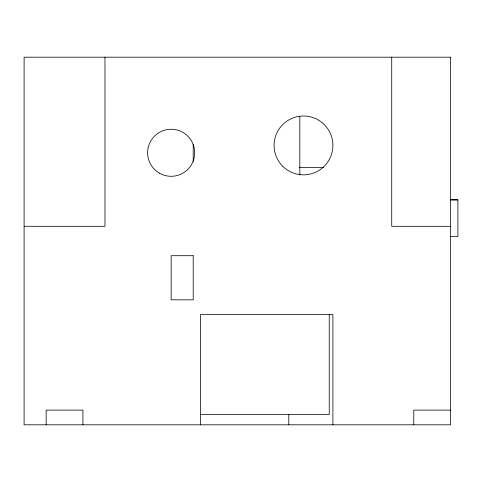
<?xml version="1.0" encoding="UTF-8"?>
<svg xmlns="http://www.w3.org/2000/svg" width="482" height="482" viewBox="0 0 482 482"><rect width="100%" height="100%" fill="white"/><g stroke="black" fill="none" stroke-linecap="round" stroke-linejoin="round"><path stroke-width="0.72" d="M299.328 167.477L323.651 167.477M457.9 199.861L450.55 199.861L457.9 199.873L457.9 236.554L450.55 236.554M24.1 226.293L104.98 226.293L104.98 57.189M450.55 226.293L391.727 226.293L391.727 57.189M450.55 410.11L413.785 410.11L413.785 424.811M200.645 414.52L329.23 414.52L329.23 314.457M332.905 424.811L332.905 314.523L200.56 314.523L200.56 424.811M299.822 116.578L299.822 175.038M288.79 414.309L288.79 424.811M193.21 144.311L193.21 161.548M82.922 424.811L82.922 410.11L46.158 410.11L46.158 424.811M450.55 57.189L24.1 57.189L24.1 424.811L450.55 424.811L450.55 57.189M193.21 255.707L171.152 255.707L171.152 299.822L193.21 299.822L193.21 255.707M159.385 173.146A23.528 23.528 0 0 0 194.68 152.77A23.528 23.528 0 0 0 159.385 132.393A23.528 23.528 0 0 0 159.385 173.146M282.699 166.212A29.408 29.408 0 0 0 331.905 153.029A29.408 29.408 0 0 0 295.882 117.012A29.408 29.408 0 0 0 282.699 166.212"/></g></svg>
